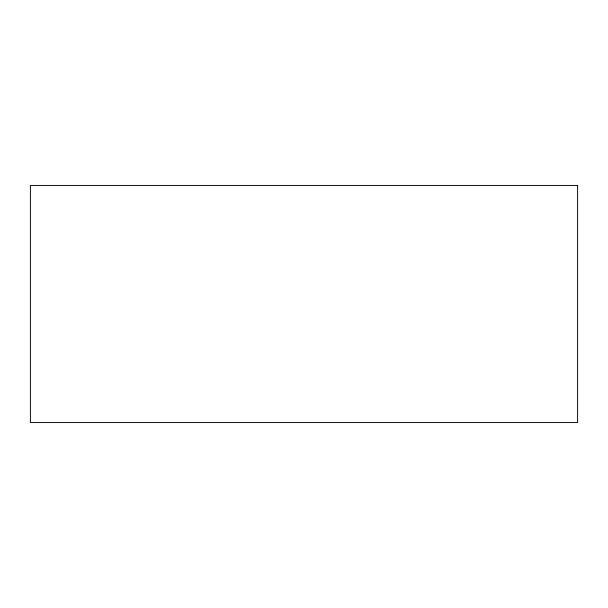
<?xml version="1.0" encoding="UTF-8"?>
<svg xmlns="http://www.w3.org/2000/svg" width="608" height="608" viewBox="0 0 608 608"><rect width="100%" height="100%" fill="white"/><g stroke="black" fill="none" stroke-linecap="round" stroke-linejoin="round"><path stroke-width="0.91" d="M577.6 185.44L30.4 185.44L30.4 422.56L577.6 422.56L577.6 185.44"/></g></svg>
